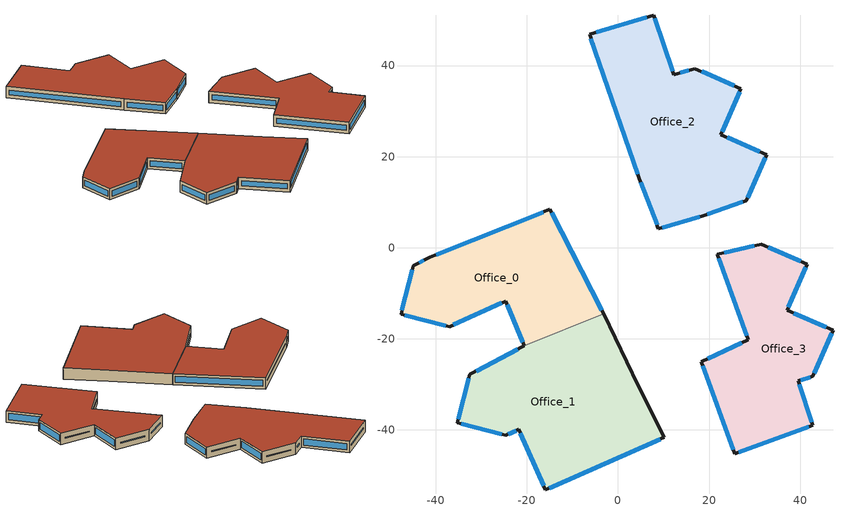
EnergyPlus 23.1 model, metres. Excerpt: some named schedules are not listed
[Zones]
Office_0
 floor outside (NECB-2020 Non-residential School/university CZ 8 Exterior Floor (Mass)): -41.37,-2.12 -14.93,8.39 -3.13,-14.47 -20.53,-21.58 -24.64,-11.73 -36.97,-17.34 -47.63,-14.63 -44.92,-3.97 z21.65
 wall outside (120mmInsulation 200mmConcrete): -3.13,-14.47 -14.93,8.39 -41.37,-2.12 -44.92,-3.97 -47.63,-14.63 -36.97,-17.34 -24.64,-11.73 -20.53,-21.58 z21.65:25.05
 wall to Office_1 (MediumOffice-1A_INT-WALLS): -20.53,-21.58 -3.13,-14.47 z21.65:25.05
 window (90.1-2019 Nonresidential CZ 0 Glazing (Operable)): -42.62,-2.77 -43.67,-3.32 z23.06:23.64; -45.14,-4.83 -47.41,-13.76 / -46.77,-14.85 -37.83,-17.12 z22.54:24.16; -36.14,-16.96 -25.47,-12.11 z22.56:24.14; -24.3,-12.54 -20.87,-20.76 z22.53:24.17; -3.5,-13.76 -14.57,7.69 z22.44:24.26; -16.43,7.8 -39.88,-1.53 z23.25:23.45
 roof outside (MediumOffice-1A_IEAD NON-RES ROOF): -41.37,-2.12 -44.92,-3.97 -47.63,-14.63 -36.97,-17.34 -24.64,-11.73 -20.53,-21.58 -3.13,-14.47 -14.93,8.39 z25.05
Office_1
 floor outside (NECB-2020 Non-residential School/university CZ 8 Exterior Floor (Mass)): -20.53,-21.58 -3.13,-14.47 4.51,-30.36 10.16,-41.62 -15.91,-53.16 -21.78,-39.9 -24.6,-41.18 -35.26,-38.47 -32.55,-27.81 z21.65
 wall outside (120mmInsulation 200mmConcrete): -20.53,-21.58 -32.55,-27.81 -35.26,-38.47 -24.6,-41.18 -21.78,-39.9 -15.91,-53.16 10.16,-41.62 z21.65:25.05; 10.16,-41.62,21.65 4.51,-30.36,21.65 -3.13,-14.47,21.65 -3.13,-14.47,25.05 4.51,-30.36,25.05 10.16,-41.62,25.05
 window (90.1-2019 Nonresidential CZ 0 Glazing (Operable)): -21.94,-22.31 -31.14,-27.08 z23.24:23.46; -32.77,-28.67 -35.04,-37.61 / -34.4,-38.69 -25.46,-40.96 z22.54:24.16; -24.06,-40.93 -22.32,-40.14 z22.25:24.45; -21.41,-40.74 -16.29,-52.32 z22.57:24.13; -15.03,-52.77 9.27,-42.02 z22.62:24.08
 roof outside (MediumOffice-1A_IEAD NON-RES ROOF): -20.53,-21.58 -32.55,-27.81 -35.26,-38.47 -24.6,-41.18 -21.78,-39.9 -15.91,-53.16 10.16,-41.62 4.51,-30.36 -3.13,-14.47 z25.05
Office_2
 floor outside (NECB-2020 Non-residential School/university CZ 8 Exterior Floor (Mass)): 8.91,4.18 4.72,15.2 -6.24,46.85 7.86,51.06 12.29,38.01 16.92,39.34 26.99,34.91 22.56,24.84 32.63,20.42 28.21,10.35 18.78,7.03 z21.65
 wall outside (120mmInsulation 200mmConcrete): 8.91,4.18 18.78,7.03 28.21,10.35 32.63,20.42 22.56,24.84 26.99,34.91 16.92,39.34 12.29,38.01 7.86,51.06 -6.24,46.85 4.72,15.2 8.91,4.18 z21.65:25.05
 window (90.1-2019 Nonresidential CZ 0 Glazing (Operable)): 9.75,4.42 17.93,6.78 / 19.6,7.32 27.38,10.06 z22.53:24.17; 28.5,11.01 32.34,19.76 / 22.85,25.51 26.7,34.25 z22.37:24.33; 31.19,21.05 24.01,24.21 / 25.54,35.55 18.37,38.71 z23.23:23.47; 15.5,38.93 13.71,38.42 z23.13:23.57; 12.05,38.72 8.1,50.35 z22.4:24.3; 6.34,50.6 -4.71,47.31 z23.24:23.46; -5.92,45.93 4.4,16.12 z22.63:24.07; 5.04,14.36 8.59,5.02 z22.55:24.15
 roof outside (MediumOffice-1A_IEAD NON-RES ROOF): 8.91,4.18 18.78,7.03 28.21,10.35 32.63,20.42 22.56,24.84 26.99,34.91 16.92,39.34 12.29,38.01 7.86,51.06 -6.24,46.85 4.72,15.2 z25.05
Office_3
 floor outside (NECB-2020 Non-residential School/university CZ 8 Exterior Floor (Mass)): 25.64,-45.21 18.34,-25.03 28.59,-20.17 21.76,-1.46 31.51,0.79 41.58,-3.64 37.15,-13.71 47.22,-18.13 42.79,-28.2 39.6,-29.25 42.79,-39.01 z21.65
 wall outside (120mmInsulation 200mmConcrete): 25.64,-45.21 42.79,-39.01 39.6,-29.25 42.79,-28.2 47.22,-18.13 37.15,-13.71 41.58,-3.64 31.51,0.79 21.76,-1.46 28.59,-20.17 18.34,-25.03 25.64,-45.21 z21.65:25.05
 window (90.1-2019 Nonresidential CZ 0 Glazing (Operable)): 26.52,-44.89 41.91,-39.33 z22.59:24.11; 42.57,-38.33 39.82,-29.93 z22.36:24.34; 40.19,-29.06 42.2,-28.4 z22.27:24.43; 43.09,-27.54 46.93,-18.8 / 37.44,-13.05 41.29,-4.3 z22.37:24.33; 45.77,-17.5 38.6,-14.34 / 40.13,-3 32.96,0.15 / 29.97,0.43 23.3,-1.11 / 27.16,-20.85 19.77,-24.35 z23.23:23.47; 22.09,-2.35 28.27,-19.28 / 18.67,-25.92 25.31,-44.31 z22.6:24.1
 roof outside (MediumOffice-1A_IEAD NON-RES ROOF): 25.64,-45.21 42.79,-39.01 39.6,-29.25 42.79,-28.2 47.22,-18.13 37.15,-13.71 41.58,-3.64 31.51,0.79 21.76,-1.46 28.59,-20.17 18.34,-25.03 z25.05
[Site:GroundTemperature:BuildingSurface]
18, 18, 18, 18, 18, 18, 18, 18, 18, 18, 18, 18
[Site:GroundReflectance]
0.2, 0.2, 0.2, 0.2, 0.2, 0.2, 0.2, 0.2, 0.2, 0.2, 0.2, 0.2
[Site:GroundReflectance:SnowModifier]
1, 1
[Site:WeatherStation]
Wind Sensor Height Above Ground {m}=10; Wind Speed Profile Exponent=0.22; Wind Speed Profile Boundary Layer Thickness {m}=370; Air Temperature Sensor Height Above Ground {m}=1.5
[SizingPeriod:WeatherFileConditionType] Use Weather File Daylight Saving Period=No; Use Weather File Rain and Snow Indicators=No
Name | Period Selection | Day Type
Extreme Summer Weather Period for Design | SummerExtreme | SummerDesignDay
Extreme Winter Weather Period for Design | WinterExtreme | WinterDesignDay
[Building]
Building: North Axis {deg}=0; Terrain=Suburbs; Loads Convergence Tolerance Value=0.04; Temperature Convergence Tolerance Value {deltaC}=0.25; Solar Distribution=FullExterior; Maximum Number of Warmup Days=30; Minimum Number of Warmup Days=7
[Construction]
120mmInsulation 200mmConcrete: XPS Board_0.12_120mmInsulation 200mmConcrete, General Concrete_0.2_120mmInsulation 200mmConcrete
MediumOffice-1A_INT-WALLS: MediumOffice-1A_1/2IN GYPSUM_0.0127_MediumOffice-1A_INT-WALLS, MediumOffice-1A_1/2IN GYPSUM_0.0127_MediumOffice-1A_INT-WALLS
NECB-2020 Non-residential School/university CZ 8 Exterior Floor (Mass): Stucco_0.025_NECB-2020 Non-residential School/university CZ 8 Exterior Floor (Mass), Mineral Wool_0.32463835042735045_NECB-2020 Non-residential School/university CZ 8 Exterior Floor (Mass), Concrete_0.102_NECB-2020 Non-residential School/university CZ 8 Exterior Floor (Mass), Carpet_0.02_NECB-2020 Non-residential School/university CZ 8 Exterior Floor (Mass)
MediumOffice-1A_IEAD NON-RES ROOF: MediumOffice-1A_ROOF MEMBRANE_0.0095_MediumOffice-1A_IEAD NON-RES ROOF, MediumOffice-1A_IEAD NONRES ROOF INSULATION_0.124663451_MediumOffice-1A_IEAD NON-RES ROOF, MediumOffice-1A_METAL DECKING_0.0015_MediumOffice-1A_IEAD NON-RES ROOF
90.1-2019 Nonresidential CZ 0 Glazing (Operable): 90.1-2019 Nonresidential CZ 0 Glazing (Operable)Window
[Material]
XPS Board_0.12_120mmInsulation 200mmConcrete: Roughness=Rough; @120mmInsulation 200mmConcrete:XPS Board-Thickness@ [m]=0.12; @120mmInsulation 200mmConcrete:XPS Board-Conductivity@ [W/m-K]=0.034; @120mmInsulation 200mmConcrete:XPS Board-Density@ [kg/m3]=35; @120mmInsulation 200mmConcrete:XPS Board-SpecificHeat@ [J/kg-K]=1400; @120mmInsulation 200mmConcrete:XPS Board-ThermalEmittance@=0.9; @120mmInsulation 200mmConcrete:XPS Board-SolarAbsorptance@=0.7; @120mmInsulation 200mmConcrete:XPS Board-VisibleAbsorptance@=0.7
General Concrete_0.2_120mmInsulation 200mmConcrete: Roughness=Rough; @120mmInsulation 200mmConcrete:General Concrete-Thickness@ [m]=0.2; @120mmInsulation 200mmConcrete:General Concrete-Conductivity@ [W/m-K]=2; @120mmInsulation 200mmConcrete:General Concrete-Density@ [kg/m3]=2400; @120mmInsulation 200mmConcrete:General Concrete-SpecificHeat@ [J/kg-K]=950; @120mmInsulation 200mmConcrete:General Concrete-ThermalEmittance@=0.9; @120mmInsulation 200mmConcrete:General Concrete-SolarAbsorptance@=0.7; @120mmInsulation 200mmConcrete:General Concrete-VisibleAbsorptance@=0.7
MediumOffice-1A_1/2IN GYPSUM_0.0127_MediumOffice-1A_INT-WALLS: Roughness=Smooth; @MediumOffice-1A_INT-WALLS:MediumOffice-1A_1/2IN GYPSUM-Thickness@ [m]=0.0127; @MediumOffice-1A_INT-WALLS:MediumOffice-1A_1/2IN GYPSUM-Conductivity@ [W/m-K]=0.16; @MediumOffice-1A_INT-WALLS:MediumOffice-1A_1/2IN GYPSUM-Density@ [kg/m3]=784.9; @MediumOffice-1A_INT-WALLS:MediumOffice-1A_1/2IN GYPSUM-SpecificHeat@ [J/kg-K]=830; @MediumOffice-1A_INT-WALLS:MediumOffice-1A_1/2IN GYPSUM-ThermalEmittance@=0.9; @MediumOffice-1A_INT-WALLS:MediumOffice-1A_1/2IN GYPSUM-SolarAbsorptance@=0.92; @MediumOffice-1A_INT-WALLS:MediumOffice-1A_1/2IN GYPSUM-VisibleAbsorptance@=0.92
Stucco_0.025_NECB-2020 Non-residential School/university CZ 8 Exterior Floor (Mass): Roughness=Smooth; @NECB-2020 Non-residential School/university CZ 8 Exterior Floor (Mass):Stucco-Thickness@ [m]=0.025; @NECB-2020 Non-residential School/university CZ 8 Exterior Floor (Mass):Stucco-Conductivity@ [W/m-K]=0.72; @NECB-2020 Non-residential School/university CZ 8 Exterior Floor (Mass):Stucco-Density@ [kg/m3]=1856; @NECB-2020 Non-residential School/university CZ 8 Exterior Floor (Mass):Stucco-SpecificHeat@ [J/kg-K]=840; @NECB-2020 Non-residential School/university CZ 8 Exterior Floor (Mass):Stucco-ThermalEmittance@=0.9; @NECB-2020 Non-residential School/university CZ 8 Exterior Floor (Mass):Stucco-SolarAbsorptance@=0.7; @NECB-2020 Non-residential School/university CZ 8 Exterior Floor (Mass):Stucco-VisibleAbsorptance@=0.7
Mineral Wool_0.32463835042735045_NECB-2020 Non-residential School/university CZ 8 Exterior Floor (Mass): Roughness=Rough; @NECB-2020 Non-residential School/university CZ 8 Exterior Floor (Mass):Mineral Wool-Thickness@ [m]=0.324638; @NECB-2020 Non-residential School/university CZ 8 Exterior Floor (Mass):Mineral Wool-Conductivity@ [W/m-K]=0.041; @NECB-2020 Non-residential School/university CZ 8 Exterior Floor (Mass):Mineral Wool-Density@ [kg/m3]=155; @NECB-2020 Non-residential School/university CZ 8 Exterior Floor (Mass):Mineral Wool-SpecificHeat@ [J/kg-K]=1130; @NECB-2020 Non-residential School/university CZ 8 Exterior Floor (Mass):Mineral Wool-ThermalEmittance@=0.9; @NECB-2020 Non-residential School/university CZ 8 Exterior Floor (Mass):Mineral Wool-SolarAbsorptance@=0.7; @NECB-2020 Non-residential School/university CZ 8 Exterior Floor (Mass):Mineral Wool-VisibleAbsorptance@=0.7
Concrete_0.102_NECB-2020 Non-residential School/university CZ 8 Exterior Floor (Mass): Roughness=Rough; @NECB-2020 Non-residential School/university CZ 8 Exterior Floor (Mass):Concrete-Thickness@ [m]=0.102; @NECB-2020 Non-residential School/university CZ 8 Exterior Floor (Mass):Concrete-Conductivity@ [W/m-K]=2; @NECB-2020 Non-residential School/university CZ 8 Exterior Floor (Mass):Concrete-Density@ [kg/m3]=2400; @NECB-2020 Non-residential School/university CZ 8 Exterior Floor (Mass):Concrete-SpecificHeat@ [J/kg-K]=950; @NECB-2020 Non-residential School/university CZ 8 Exterior Floor (Mass):Concrete-ThermalEmittance@=0.9; @NECB-2020 Non-residential School/university CZ 8 Exterior Floor (Mass):Concrete-SolarAbsorptance@=0.7; @NECB-2020 Non-residential School/university CZ 8 Exterior Floor (Mass):Concrete-VisibleAbsorptance@=0.7
Carpet_0.02_NECB-2020 Non-residential School/university CZ 8 Exterior Floor (Mass): Roughness=MediumRough; @NECB-2020 Non-residential School/university CZ 8 Exterior Floor (Mass):Carpet-Thickness@ [m]=0.02; @NECB-2020 Non-residential School/university CZ 8 Exterior Floor (Mass):Carpet-Conductivity@ [W/m-K]=0.06; @NECB-2020 Non-residential School/university CZ 8 Exterior Floor (Mass):Carpet-Density@ [kg/m3]=288; @NECB-2020 Non-residential School/university CZ 8 Exterior Floor (Mass):Carpet-SpecificHeat@ [J/kg-K]=1380; @NECB-2020 Non-residential School/university CZ 8 Exterior Floor (Mass):Carpet-ThermalEmittance@=0.9; @NECB-2020 Non-residential School/university CZ 8 Exterior Floor (Mass):Carpet-SolarAbsorptance@=0.7; @NECB-2020 Non-residential School/university CZ 8 Exterior Floor (Mass):Carpet-VisibleAbsorptance@=0.7
MediumOffice-1A_ROOF MEMBRANE_0.0095_MediumOffice-1A_IEAD NON-RES ROOF: Roughness=VeryRough; @MediumOffice-1A_IEAD NON-RES ROOF:MediumOffice-1A_ROOF MEMBRANE-Thickness@ [m]=0.0095; @MediumOffice-1A_IEAD NON-RES ROOF:MediumOffice-1A_ROOF MEMBRANE-Conductivity@ [W/m-K]=0.16; @MediumOffice-1A_IEAD NON-RES ROOF:MediumOffice-1A_ROOF MEMBRANE-Density@ [kg/m3]=1121.29; @MediumOffice-1A_IEAD NON-RES ROOF:MediumOffice-1A_ROOF MEMBRANE-SpecificHeat@ [J/kg-K]=1460; @MediumOffice-1A_IEAD NON-RES ROOF:MediumOffice-1A_ROOF MEMBRANE-ThermalEmittance@=0.9; @MediumOffice-1A_IEAD NON-RES ROOF:MediumOffice-1A_ROOF MEMBRANE-SolarAbsorptance@=0.7; @MediumOffice-1A_IEAD NON-RES ROOF:MediumOffice-1A_ROOF MEMBRANE-VisibleAbsorptance@=0.7
MediumOffice-1A_IEAD NONRES ROOF INSULATION_0.124663451_MediumOffice-1A_IEAD NON-RES ROOF: Roughness=MediumRough; @MediumOffice-1A_IEAD NON-RES ROOF:MediumOffice-1A_IEAD NONRES ROOF INSULATION-Thickness@ [m]=0.124663; @MediumOffice-1A_IEAD NON-RES ROOF:MediumOffice-1A_IEAD NONRES ROOF INSULATION-Conductivity@ [W/m-K]=0.049; @MediumOffice-1A_IEAD NON-RES ROOF:MediumOffice-1A_IEAD NONRES ROOF INSULATION-Density@ [kg/m3]=265; @MediumOffice-1A_IEAD NON-RES ROOF:MediumOffice-1A_IEAD NONRES ROOF INSULATION-SpecificHeat@ [J/kg-K]=836.8; @MediumOffice-1A_IEAD NON-RES ROOF:MediumOffice-1A_IEAD NONRES ROOF INSULATION-ThermalEmittance@=0.9; @MediumOffice-1A_IEAD NON-RES ROOF:MediumOffice-1A_IEAD NONRES ROOF INSULATION-SolarAbsorptance@=0.7; @MediumOffice-1A_IEAD NON-RES ROOF:MediumOffice-1A_IEAD NONRES ROOF INSULATION-VisibleAbsorptance@=0.7
MediumOffice-1A_METAL DECKING_0.0015_MediumOffice-1A_IEAD NON-RES ROOF: Roughness=MediumSmooth; @MediumOffice-1A_IEAD NON-RES ROOF:MediumOffice-1A_METAL DECKING-Thickness@ [m]=0.0015; @MediumOffice-1A_IEAD NON-RES ROOF:MediumOffice-1A_METAL DECKING-Conductivity@ [W/m-K]=45.006; @MediumOffice-1A_IEAD NON-RES ROOF:MediumOffice-1A_METAL DECKING-Density@ [kg/m3]=7680; @MediumOffice-1A_IEAD NON-RES ROOF:MediumOffice-1A_METAL DECKING-SpecificHeat@ [J/kg-K]=418.4; @MediumOffice-1A_IEAD NON-RES ROOF:MediumOffice-1A_METAL DECKING-ThermalEmittance@=0.9; @MediumOffice-1A_IEAD NON-RES ROOF:MediumOffice-1A_METAL DECKING-SolarAbsorptance@=0.7; @MediumOffice-1A_IEAD NON-RES ROOF:MediumOffice-1A_METAL DECKING-VisibleAbsorptance@=0.3
[WindowMaterial:SimpleGlazingSystem]
90.1-2019 Nonresidential CZ 0 Glazing (Operable)Window: @90.1-2019 Nonresidential CZ 0 Glazing (Operable)-UValue@=3.52052; @90.1-2019 Nonresidential CZ 0 Glazing (Operable)-SolarHeatGainCoefficient@=0.2; @90.1-2019 Nonresidential CZ 0 Glazing (Operable)-VisibleTransmittance@=0.22
[Zone] Rotation [deg]=0; Type=1; Multiplier=1; Zone Inside Convection Algorithm=TARP; Zone Outside Convection Algorithm=DOE-2
Name | Volume [m3] | Area [m2]
Office_0 | 2524.45 | 742.485
Office_1 | 3307.23 | 972.716
Office_2 | 3230.47 | 950.138
Office_3 | 2606.44 | 766.6
[People] OccupancySchedule=8am-6pm; Number of People Calculation Method=People/Area; PeopleDensity [person/m2]=10; Fraction Radiant=0.3; Sensible Heat Fraction=AUTOCALCULATE; Carbon Dioxide Generation Rate [m3/s-W]=3.82E-08; Enable ASHRAE 55 Comfort Warnings=No; Mean Radiant Temperature Calculation Type=ZoneAveraged; Clothing Insulation Calculation Method=DynamicClothingModelASHRAE55; Air Velocity Schedule=AirSpeed 0; Thermal Comfort Model 1 Type=AdaptiveASH55; Thermal Comfort Model 2 Type=Pierce; Thermal Comfort Model 3 Type=Fanger
Name | Zone or ZoneList | Activity Level Schedule | Work Efficiency Schedule
People Office_0 | Office_0 | Office_0PeopleActivity | Office_0WorkEfficiency
People Office_1 | Office_1 | Office_1PeopleActivity | Office_1WorkEfficiency
People Office_2 | Office_2 | Office_2PeopleActivity | Office_2WorkEfficiency
People Office_3 | Office_3 | Office_3PeopleActivity | Office_3WorkEfficiency
[ElectricEquipment] EquipmentAvailibilitySchedule=OfficeMedium BLDG_EQUIP_SCH_2013; Design Level Calculation Method=Watts/Area; EquipmentPowerDensity [W/m2]=16; Fraction Latent=0; Fraction Radiant=.2; Fraction Lost=0
Name | Zone or ZoneList
Office_0 Equipment | Office_0
Office_1 Equipment | Office_1
Office_2 Equipment | Office_2
Office_3 Equipment | Office_3
[Lights] LightsAvailibilitySchedule=AllOn; Design Level Calculation Method=Watts/Area; LightingPowerDensity [W/m2]=9.6; Return Air Fraction=0; Fraction Radiant=.42; Fraction Visible=.18; Fraction Replaceable=1
Name | Zone or ZoneList
Office_0 General lighting | Office_0
Office_1 General lighting | Office_1
Office_2 General lighting | Office_2
Office_3 General lighting | Office_3
[ZoneVentilation:WindandStackOpenArea] Opening Effectiveness=0; Effective Angle {deg}=0; Discharge Coefficient for Opening=0.6; Minimum Indoor Temperature {C}=22; Maximum Indoor Temperature {C}=100; Delta Temperature {deltaC}=1; Minimum Outdoor Temperature {C}=0; Maximum Outdoor Temperature {C}=30; Maximum Wind Speed {m/s}=40
Name | Zone | Opening Area {m2} | Opening Area Fraction Schedule | Height Difference {m}
Office_0NatVent_Buoy | Office_0 | 89.6823 | NatVentAvail_Office_0 | 0.386499
Office_1NatVent_Buoy | Office_1 | 75.9468 | NatVentAvail_Office_1 | 0.383603
Office_2NatVent_Buoy | Office_2 | 125.63 | NatVentAvail_Office_2 | 0.408337
Office_3NatVent_Buoy | Office_3 | 118.309 | NatVentAvail_Office_3 | 0.407732
[ZoneInfiltration:DesignFlowRate] Schedule=On; Design Flow Rate Calculation Method=Flow/ExteriorArea; Flow per Exterior Surface Area [m3/s-m2]=0.00056896
Office_0Infiltration: Zone or ZoneList=Office_0; @Office_0-InfiltrationConstantCoefficient@=1; @Office_0-InfiltrationTemperatureCoefficient@=0; @Office_0-InfiltrationWindVelocityCoefficient@=0; @Office_0-InfiltrationWindVelocitySquaredCoefficient@=0
Office_1Infiltration: Zone or ZoneList=Office_1; @Office_1-InfiltrationConstantCoefficient@=1; @Office_1-InfiltrationTemperatureCoefficient@=0; @Office_1-InfiltrationWindVelocityCoefficient@=0; @Office_1-InfiltrationWindVelocitySquaredCoefficient@=0
Office_2Infiltration: Zone or ZoneList=Office_2; @Office_2-InfiltrationConstantCoefficient@=1; @Office_2-InfiltrationTemperatureCoefficient@=0; @Office_2-InfiltrationWindVelocityCoefficient@=0; @Office_2-InfiltrationWindVelocitySquaredCoefficient@=0
Office_3Infiltration: Zone or ZoneList=Office_3; @Office_3-InfiltrationConstantCoefficient@=1; @Office_3-InfiltrationTemperatureCoefficient@=0; @Office_3-InfiltrationWindVelocityCoefficient@=0; @Office_3-InfiltrationWindVelocitySquaredCoefficient@=0
[Zone equipment]
Office_0: Office_0 Ideal Loads Air
Office_1: Office_1 Ideal Loads Air
Office_2: Office_2 Ideal Loads Air
Office_3: Office_3 Ideal Loads Air
[Sizing:Zone] Zone Cooling Design Supply Air Temperature Input Method=SupplyAirTemperature; Zone Cooling Design Supply Air Temperature {C}=12; Zone Heating Design Supply Air Temperature Input Method=SupplyAirTemperature; Zone Heating Design Supply Air Temperature {C}=35; Zone Cooling Design Supply Air Humidity Ratio {kgWater/kgDryAir}=0.009; Zone Heating Design Supply Air Humidity Ratio {kgWater/kgDryAir}=0.004; Zone Heating Sizing Factor=1.15; Zone Cooling Sizing Factor=1.15; Cooling Design Air Flow Method=DesignDay; Heating Design Air Flow Method=DesignDay
Name | Design Specification Outdoor Air Object
Office_0 | Office_0MinFreshAir
Office_1 | Office_1MinFreshAir
Office_2 | Office_2MinFreshAir
Office_3 | Office_3MinFreshAir
[ZoneControl:Thermostat]
Name | Zone or ZoneList | Control Type Schedule | Control 1
Office_0 Thermostat | Office_0 | Office_0_ZoneControlTypeSched | Dual Setpoint - Zone Office_0
Office_1 Thermostat | Office_1 | Office_1_ZoneControlTypeSched | Dual Setpoint - Zone Office_1
Office_2 Thermostat | Office_2 | Office_2_ZoneControlTypeSched | Dual Setpoint - Zone Office_2
Office_3 Thermostat | Office_3 | Office_3_ZoneControlTypeSched | Dual Setpoint - Zone Office_3
[ThermostatSetpoint:DualSetpoint]
Name | Heating Setpoint Temperature Schedule | Cooling Setpoint Temperature Schedule
Dual Setpoint - Zone Office_0 | Office_0Heating_SP_Sch | College HTGSETP_SCH
Dual Setpoint - Zone Office_1 | Office_1Heating_SP_Sch | Office_1Cooling_SP_Sch
Dual Setpoint - Zone Office_2 | Office_2Heating_SP_Sch | College HTGSETP_SCH
Dual Setpoint - Zone Office_3 | Office_3Heating_SP_Sch | Office_3Cooling_SP_Sch
[DesignSpecification:OutdoorAir] Outdoor Air Method=Sum; MechVentSchedule=AllOn
Office_0MinFreshAir: @Office_0-MinFreshAirPerson@ [m3/s-person]=0; @Office_0-MinFreshAirArea@ [m3/s-m2]=0
Office_1MinFreshAir: @Office_1-MinFreshAirPerson@ [m3/s-person]=0.01; @Office_1-MinFreshAirArea@ [m3/s-m2]=0.001
Office_2MinFreshAir: @Office_2-MinFreshAirPerson@ [m3/s-person]=0; @Office_2-MinFreshAirArea@ [m3/s-m2]=0
Office_3MinFreshAir: @Office_3-MinFreshAirPerson@ [m3/s-person]=0.01; @Office_3-MinFreshAirArea@ [m3/s-m2]=0.001
[Schedule:Constant]
On; AllOn: 1
AirSpeed 0: 0
Office_0PeopleActivity; Office_1PeopleActivity; Office_2PeopleActivity; Office_3PeopleActivity: Any Number, 125.28
Office_0WorkEfficiency; Office_1WorkEfficiency; Office_2WorkEfficiency; Office_3WorkEfficiency: Any Number, 0
Office_0_ZoneControlTypeSched; Office_1_ZoneControlTypeSched; Office_2_ZoneControlTypeSched; Office_3_ZoneControlTypeSched: 4
[Schedule:Year]
8am-6pm: Fraction, 8am-6pm_0, 1, 1, 12, 31
OfficeMedium BLDG_EQUIP_SCH_2013: Fraction, OfficeMedium BLDG_EQUIP_SCH_2013_0, 1, 1, 1, 7, OfficeMedium BLDG_EQUIP_SCH_2013_1, 1, 8, 1, 14, OfficeMedium BLDG_EQUIP_SCH_2013_2, 1, 15, 1, 21, OfficeMedium BLDG_EQUIP_SCH_2013_3, 1, 22, 1, 28, OfficeMedium BLDG_EQUIP_SCH_2013_4, 1, 29, 2, 4, OfficeMedium BLDG_EQUIP_SCH_2013_5, 2, 5, 2, 11, OfficeMedium BLDG_EQUIP_SCH_2013_6, 2, 12, 2, 18, OfficeMedium BLDG_EQUIP_SCH_2013_7, 2, 19, 2, 25, OfficeMedium BLDG_EQUIP_SCH_2013_8, 2, 26, 3, 4, OfficeMedium BLDG_EQUIP_SCH_2013_9, 3, 5, 3, 11, OfficeMedium BLDG_EQUIP_SCH_2013_10, 3, 12, 3, 18, OfficeMedium BLDG_EQUIP_SCH_2013_11, 3, 19, 3, 25, OfficeMedium BLDG_EQUIP_SCH_2013_12, 3, 26, 4, 1, OfficeMedium BLDG_EQUIP_SCH_2013_13, 4, 2, 4, 8, OfficeMedium BLDG_EQUIP_SCH_2013_14, 4, 9, 4, 15, OfficeMedium BLDG_EQUIP_SCH_2013_15, 4, 16, 4, 22, OfficeMedium BLDG_EQUIP_SCH_2013_16, 4, 23, 4, 29, OfficeMedium BLDG_EQUIP_SCH_2013_17, 4, 30, 5, 6, OfficeMedium BLDG_EQUIP_SCH_2013_18, 5, 7, 5, 13, OfficeMedium BLDG_EQUIP_SCH_2013_19, 5, 14, 5, 20, OfficeMedium BLDG_EQUIP_SCH_2013_20, 5, 21, 5, 27, OfficeMedium BLDG_EQUIP_SCH_2013_21, 5, 28, 6, 3, OfficeMedium BLDG_EQUIP_SCH_2013_22, 6, 4, 6, 10, OfficeMedium BLDG_EQUIP_SCH_2013_23, 6, 11, 6, 17, OfficeMedium BLDG_EQUIP_SCH_2013_24, 6, 18, 6, 24, OfficeMedium BLDG_EQUIP_SCH_2013_25, 6, 25, 7, 1, OfficeMedium BLDG_EQUIP_SCH_2013_26, 7, 2, 7, 8, OfficeMedium BLDG_EQUIP_SCH_2013_27, 7, 9, 7, 15, OfficeMedium BLDG_EQUIP_SCH_2013_28, 7, 16, 7, 22, OfficeMedium BLDG_EQUIP_SCH_2013_29, 7, 23, 7, 29, OfficeMedium BLDG_EQUIP_SCH_2013_30, 7, 30, 8, 5, OfficeMedium BLDG_EQUIP_SCH_2013_31, 8, 6, 8, 12, OfficeMedium BLDG_EQUIP_SCH_2013_32, 8, 13, 8, 19, OfficeMedium BLDG_EQUIP_SCH_2013_33, 8, 20, 8, 26, OfficeMedium BLDG_EQUIP_SCH_2013_34, 8, 27, 9, 2, OfficeMedium BLDG_EQUIP_SCH_2013_35, 9, 3, 9, 9, OfficeMedium BLDG_EQUIP_SCH_2013_36, 9, 10, 9, 16, OfficeMedium BLDG_EQUIP_SCH_2013_37, 9, 17, 9, 23, OfficeMedium BLDG_EQUIP_SCH_2013_38, 9, 24, 9, 30, OfficeMedium BLDG_EQUIP_SCH_2013_39, 10, 1, 10, 7, OfficeMedium BLDG_EQUIP_SCH_2013_40, 10, 8, 10, 14, OfficeMedium BLDG_EQUIP_SCH_2013_41, 10, 15, 10, 21, OfficeMedium BLDG_EQUIP_SCH_2013_42, 10, 22, 10, 28, OfficeMedium BLDG_EQUIP_SCH_2013_43, 10, 29, 11, 4, OfficeMedium BLDG_EQUIP_SCH_2013_44, 11, 5, 11, 11, OfficeMedium BLDG_EQUIP_SCH_2013_45, 11, 12, 11, 18, OfficeMedium BLDG_EQUIP_SCH_2013_46, 11, 19, 11, 25, OfficeMedium BLDG_EQUIP_SCH_2013_47, 11, 26, 12, 2, OfficeMedium BLDG_EQUIP_SCH_2013_48, 12, 3, 12, 9, OfficeMedium BLDG_EQUIP_SCH_2013_49, 12, 10, 12, 16, OfficeMedium BLDG_EQUIP_SCH_2013_50, 12, 17, 12, 23, OfficeMedium BLDG_EQUIP_SCH_2013_51, 12, 24, 12, 30, OfficeMedium BLDG_EQUIP_SCH_2013_52, 12, 31, 12, 31
NatVentAvail_Office_0: Fraction, NatVentAvail_Office_0_0, 1, 1, 1, 7, NatVentAvail_Office_0_1, 1, 8, 1, 14, NatVentAvail_Office_0_2, 1, 15, 1, 21, NatVentAvail_Office_0_3, 1, 22, 1, 28, NatVentAvail_Office_0_4, 1, 29, 2, 4, NatVentAvail_Office_0_5, 2, 5, 2, 11, NatVentAvail_Office_0_6, 2, 12, 2, 18, NatVentAvail_Office_0_7, 2, 19, 2, 25, NatVentAvail_Office_0_8, 2, 26, 3, 4, NatVentAvail_Office_0_9, 3, 5, 3, 11, NatVentAvail_Office_0_10, 3, 12, 3, 18, NatVentAvail_Office_0_11, 3, 19, 3, 25, NatVentAvail_Office_0_12, 3, 26, 4, 1, NatVentAvail_Office_0_13, 4, 2, 4, 8, NatVentAvail_Office_0_14, 4, 9, 4, 15, NatVentAvail_Office_0_15, 4, 16, 4, 22, NatVentAvail_Office_0_16, 4, 23, 4, 29, NatVentAvail_Office_0_17, 4, 30, 5, 6, NatVentAvail_Office_0_18, 5, 7, 5, 13, NatVentAvail_Office_0_19, 5, 14, 5, 20, NatVentAvail_Office_0_20, 5, 21, 5, 27, NatVentAvail_Office_0_21, 5, 28, 6, 3, NatVentAvail_Office_0_22, 6, 4, 6, 10, NatVentAvail_Office_0_23, 6, 11, 6, 17, NatVentAvail_Office_0_24, 6, 18, 6, 24, NatVentAvail_Office_0_25, 6, 25, 7, 1, NatVentAvail_Office_0_26, 7, 2, 7, 8, NatVentAvail_Office_0_27, 7, 9, 7, 15, NatVentAvail_Office_0_28, 7, 16, 7, 22, NatVentAvail_Office_0_29, 7, 23, 7, 29, NatVentAvail_Office_0_30, 7, 30, 8, 5, NatVentAvail_Office_0_31, 8, 6, 8, 12, NatVentAvail_Office_0_32, 8, 13, 8, 19, NatVentAvail_Office_0_33, 8, 20, 8, 26, NatVentAvail_Office_0_34, 8, 27, 9, 2, NatVentAvail_Office_0_35, 9, 3, 9, 9, NatVentAvail_Office_0_36, 9, 10, 9, 16, NatVentAvail_Office_0_37, 9, 17, 9, 23, NatVentAvail_Office_0_38, 9, 24, 9, 30, NatVentAvail_Office_0_39, 10, 1, 10, 7, NatVentAvail_Office_0_40, 10, 8, 10, 14, NatVentAvail_Office_0_41, 10, 15, 10, 21, NatVentAvail_Office_0_42, 10, 22, 10, 28, NatVentAvail_Office_0_43, 10, 29, 11, 4, NatVentAvail_Office_0_44, 11, 5, 11, 11, NatVentAvail_Office_0_45, 11, 12, 11, 18, NatVentAvail_Office_0_46, 11, 19, 11, 25, NatVentAvail_Office_0_47, 11, 26, 12, 2, NatVentAvail_Office_0_48, 12, 3, 12, 9, NatVentAvail_Office_0_49, 12, 10, 12, 16, NatVentAvail_Office_0_50, 12, 17, 12, 23, NatVentAvail_Office_0_51, 12, 24, 12, 30, NatVentAvail_Office_0_52, 12, 31, 12, 31
NatVentAvail_Office_1: Fraction, NatVentAvail_Office_1_0, 1, 1, 1, 7, NatVentAvail_Office_1_1, 1, 8, 1, 14, NatVentAvail_Office_1_2, 1, 15, 1, 21, NatVentAvail_Office_1_3, 1, 22, 1, 28, NatVentAvail_Office_1_4, 1, 29, 2, 4, NatVentAvail_Office_1_5, 2, 5, 2, 11, NatVentAvail_Office_1_6, 2, 12, 2, 18, NatVentAvail_Office_1_7, 2, 19, 2, 25, NatVentAvail_Office_1_8, 2, 26, 3, 4, NatVentAvail_Office_1_9, 3, 5, 3, 11, NatVentAvail_Office_1_10, 3, 12, 3, 18, NatVentAvail_Office_1_11, 3, 19, 3, 25, NatVentAvail_Office_1_12, 3, 26, 4, 1, NatVentAvail_Office_1_13, 4, 2, 4, 8, NatVentAvail_Office_1_14, 4, 9, 4, 15, NatVentAvail_Office_1_15, 4, 16, 4, 22, NatVentAvail_Office_1_16, 4, 23, 4, 29, NatVentAvail_Office_1_17, 4, 30, 5, 6, NatVentAvail_Office_1_18, 5, 7, 5, 13, NatVentAvail_Office_1_19, 5, 14, 5, 20, NatVentAvail_Office_1_20, 5, 21, 5, 27, NatVentAvail_Office_1_21, 5, 28, 6, 3, NatVentAvail_Office_1_22, 6, 4, 6, 10, NatVentAvail_Office_1_23, 6, 11, 6, 17, NatVentAvail_Office_1_24, 6, 18, 6, 24, NatVentAvail_Office_1_25, 6, 25, 7, 1, NatVentAvail_Office_1_26, 7, 2, 7, 8, NatVentAvail_Office_1_27, 7, 9, 7, 15, NatVentAvail_Office_1_28, 7, 16, 7, 22, NatVentAvail_Office_1_29, 7, 23, 7, 29, NatVentAvail_Office_1_30, 7, 30, 8, 5, NatVentAvail_Office_1_31, 8, 6, 8, 12, NatVentAvail_Office_1_32, 8, 13, 8, 19, NatVentAvail_Office_1_33, 8, 20, 8, 26, NatVentAvail_Office_1_34, 8, 27, 9, 2, NatVentAvail_Office_1_35, 9, 3, 9, 9, NatVentAvail_Office_1_36, 9, 10, 9, 16, NatVentAvail_Office_1_37, 9, 17, 9, 23, NatVentAvail_Office_1_38, 9, 24, 9, 30, NatVentAvail_Office_1_39, 10, 1, 10, 7, NatVentAvail_Office_1_40, 10, 8, 10, 14, NatVentAvail_Office_1_41, 10, 15, 10, 21, NatVentAvail_Office_1_42, 10, 22, 10, 28, NatVentAvail_Office_1_43, 10, 29, 11, 4, NatVentAvail_Office_1_44, 11, 5, 11, 11, NatVentAvail_Office_1_45, 11, 12, 11, 18, NatVentAvail_Office_1_46, 11, 19, 11, 25, NatVentAvail_Office_1_47, 11, 26, 12, 2, NatVentAvail_Office_1_48, 12, 3, 12, 9, NatVentAvail_Office_1_49, 12, 10, 12, 16, NatVentAvail_Office_1_50, 12, 17, 12, 23, NatVentAvail_Office_1_51, 12, 24, 12, 30, NatVentAvail_Office_1_52, 12, 31, 12, 31
NatVentAvail_Office_2: Fraction, NatVentAvail_Office_2_0, 1, 1, 1, 7, NatVentAvail_Office_2_1, 1, 8, 1, 14, NatVentAvail_Office_2_2, 1, 15, 1, 21, NatVentAvail_Office_2_3, 1, 22, 1, 28, NatVentAvail_Office_2_4, 1, 29, 2, 4, NatVentAvail_Office_2_5, 2, 5, 2, 11, NatVentAvail_Office_2_6, 2, 12, 2, 18, NatVentAvail_Office_2_7, 2, 19, 2, 25, NatVentAvail_Office_2_8, 2, 26, 3, 4, NatVentAvail_Office_2_9, 3, 5, 3, 11, NatVentAvail_Office_2_10, 3, 12, 3, 18, NatVentAvail_Office_2_11, 3, 19, 3, 25, NatVentAvail_Office_2_12, 3, 26, 4, 1, NatVentAvail_Office_2_13, 4, 2, 4, 8, NatVentAvail_Office_2_14, 4, 9, 4, 15, NatVentAvail_Office_2_15, 4, 16, 4, 22, NatVentAvail_Office_2_16, 4, 23, 4, 29, NatVentAvail_Office_2_17, 4, 30, 5, 6, NatVentAvail_Office_2_18, 5, 7, 5, 13, NatVentAvail_Office_2_19, 5, 14, 5, 20, NatVentAvail_Office_2_20, 5, 21, 5, 27, NatVentAvail_Office_2_21, 5, 28, 6, 3, NatVentAvail_Office_2_22, 6, 4, 6, 10, NatVentAvail_Office_2_23, 6, 11, 6, 17, NatVentAvail_Office_2_24, 6, 18, 6, 24, NatVentAvail_Office_2_25, 6, 25, 7, 1, NatVentAvail_Office_2_26, 7, 2, 7, 8, NatVentAvail_Office_2_27, 7, 9, 7, 15, NatVentAvail_Office_2_28, 7, 16, 7, 22, NatVentAvail_Office_2_29, 7, 23, 7, 29, NatVentAvail_Office_2_30, 7, 30, 8, 5, NatVentAvail_Office_2_31, 8, 6, 8, 12, NatVentAvail_Office_2_32, 8, 13, 8, 19, NatVentAvail_Office_2_33, 8, 20, 8, 26, NatVentAvail_Office_2_34, 8, 27, 9, 2, NatVentAvail_Office_2_35, 9, 3, 9, 9, NatVentAvail_Office_2_36, 9, 10, 9, 16, NatVentAvail_Office_2_37, 9, 17, 9, 23, NatVentAvail_Office_2_38, 9, 24, 9, 30, NatVentAvail_Office_2_39, 10, 1, 10, 7, NatVentAvail_Office_2_40, 10, 8, 10, 14, NatVentAvail_Office_2_41, 10, 15, 10, 21, NatVentAvail_Office_2_42, 10, 22, 10, 28, NatVentAvail_Office_2_43, 10, 29, 11, 4, NatVentAvail_Office_2_44, 11, 5, 11, 11, NatVentAvail_Office_2_45, 11, 12, 11, 18, NatVentAvail_Office_2_46, 11, 19, 11, 25, NatVentAvail_Office_2_47, 11, 26, 12, 2, NatVentAvail_Office_2_48, 12, 3, 12, 9, NatVentAvail_Office_2_49, 12, 10, 12, 16, NatVentAvail_Office_2_50, 12, 17, 12, 23, NatVentAvail_Office_2_51, 12, 24, 12, 30, NatVentAvail_Office_2_52, 12, 31, 12, 31
NatVentAvail_Office_3: Fraction, NatVentAvail_Office_3_0, 1, 1, 1, 7, NatVentAvail_Office_3_1, 1, 8, 1, 14, NatVentAvail_Office_3_2, 1, 15, 1, 21, NatVentAvail_Office_3_3, 1, 22, 1, 28, NatVentAvail_Office_3_4, 1, 29, 2, 4, NatVentAvail_Office_3_5, 2, 5, 2, 11, NatVentAvail_Office_3_6, 2, 12, 2, 18, NatVentAvail_Office_3_7, 2, 19, 2, 25, NatVentAvail_Office_3_8, 2, 26, 3, 4, NatVentAvail_Office_3_9, 3, 5, 3, 11, NatVentAvail_Office_3_10, 3, 12, 3, 18, NatVentAvail_Office_3_11, 3, 19, 3, 25, NatVentAvail_Office_3_12, 3, 26, 4, 1, NatVentAvail_Office_3_13, 4, 2, 4, 8, NatVentAvail_Office_3_14, 4, 9, 4, 15, NatVentAvail_Office_3_15, 4, 16, 4, 22, NatVentAvail_Office_3_16, 4, 23, 4, 29, NatVentAvail_Office_3_17, 4, 30, 5, 6, NatVentAvail_Office_3_18, 5, 7, 5, 13, NatVentAvail_Office_3_19, 5, 14, 5, 20, NatVentAvail_Office_3_20, 5, 21, 5, 27, NatVentAvail_Office_3_21, 5, 28, 6, 3, NatVentAvail_Office_3_22, 6, 4, 6, 10, NatVentAvail_Office_3_23, 6, 11, 6, 17, NatVentAvail_Office_3_24, 6, 18, 6, 24, NatVentAvail_Office_3_25, 6, 25, 7, 1, NatVentAvail_Office_3_26, 7, 2, 7, 8, NatVentAvail_Office_3_27, 7, 9, 7, 15, NatVentAvail_Office_3_28, 7, 16, 7, 22, NatVentAvail_Office_3_29, 7, 23, 7, 29, NatVentAvail_Office_3_30, 7, 30, 8, 5, NatVentAvail_Office_3_31, 8, 6, 8, 12, NatVentAvail_Office_3_32, 8, 13, 8, 19, NatVentAvail_Office_3_33, 8, 20, 8, 26, NatVentAvail_Office_3_34, 8, 27, 9, 2, NatVentAvail_Office_3_35, 9, 3, 9, 9, NatVentAvail_Office_3_36, 9, 10, 9, 16, NatVentAvail_Office_3_37, 9, 17, 9, 23, NatVentAvail_Office_3_38, 9, 24, 9, 30, NatVentAvail_Office_3_39, 10, 1, 10, 7, NatVentAvail_Office_3_40, 10, 8, 10, 14, NatVentAvail_Office_3_41, 10, 15, 10, 21, NatVentAvail_Office_3_42, 10, 22, 10, 28, NatVentAvail_Office_3_43, 10, 29, 11, 4, NatVentAvail_Office_3_44, 11, 5, 11, 11, NatVentAvail_Office_3_45, 11, 12, 11, 18, NatVentAvail_Office_3_46, 11, 19, 11, 25, NatVentAvail_Office_3_47, 11, 26, 12, 2, NatVentAvail_Office_3_48, 12, 3, 12, 9, NatVentAvail_Office_3_49, 12, 10, 12, 16, NatVentAvail_Office_3_50, 12, 17, 12, 23, NatVentAvail_Office_3_51, 12, 24, 12, 30, NatVentAvail_Office_3_52, 12, 31, 12, 31
[Schedule:Week:Daily]
8am-6pm_0: e16f0ea5-e168-45ca-840e-31d743fa03c7, e16f0ea5-e168-45ca-840e-31d743fa03c7, e16f0ea5-e168-45ca-840e-31d743fa03c7, e16f0ea5-e168-45ca-840e-31d743fa03c7, e16f0ea5-e168-45ca-840e-31d743fa03c7, e16f0ea5-e168-45ca-840e-31d743fa03c7, e16f0ea5-e168-45ca-840e-31d743fa03c7, e16f0ea5-e168-45ca-840e-31d743fa03c7, e16f0ea5-e168-45ca-840e-31d743fa03c7, e16f0ea5-e168-45ca-840e-31d743fa03c7, e16f0ea5-e168-45ca-840e-31d743fa03c7, e16f0ea5-e168-45ca-840e-31d743fa03c7
OfficeMedium BLDG_EQUIP_SCH_2013_0; OfficeMedium BLDG_EQUIP_SCH_2013_1; OfficeMedium BLDG_EQUIP_SCH_2013_2; OfficeMedium BLDG_EQUIP_SCH_2013_3; OfficeMedium BLDG_EQUIP_SCH_2013_4; OfficeMedium BLDG_EQUIP_SCH_2013_5; OfficeMedium BLDG_EQUIP_SCH_2013_6; OfficeMedium BLDG_EQUIP_SCH_2013_7; OfficeMedium BLDG_EQUIP_SCH_2013_8; OfficeMedium BLDG_EQUIP_SCH_2013_9; OfficeMedium BLDG_EQUIP_SCH_2013_10; OfficeMedium BLDG_EQUIP_SCH_2013_11; OfficeMedium BLDG_EQUIP_SCH_2013_12; OfficeMedium BLDG_EQUIP_SCH_2013_13; OfficeMedium BLDG_EQUIP_SCH_2013_14; OfficeMedium BLDG_EQUIP_SCH_2013_15; OfficeMedium BLDG_EQUIP_SCH_2013_16; OfficeMedium BLDG_EQUIP_SCH_2013_17; OfficeMedium BLDG_EQUIP_SCH_2013_18; OfficeMedium BLDG_EQUIP_SCH_2013_19; OfficeMedium BLDG_EQUIP_SCH_2013_20; OfficeMedium BLDG_EQUIP_SCH_2013_21; OfficeMedium BLDG_EQUIP_SCH_2013_22; OfficeMedium BLDG_EQUIP_SCH_2013_23; OfficeMedium BLDG_EQUIP_SCH_2013_24; OfficeMedium BLDG_EQUIP_SCH_2013_25; OfficeMedium BLDG_EQUIP_SCH_2013_26; OfficeMedium BLDG_EQUIP_SCH_2013_27; OfficeMedium BLDG_EQUIP_SCH_2013_28; OfficeMedium BLDG_EQUIP_SCH_2013_29; OfficeMedium BLDG_EQUIP_SCH_2013_30; OfficeMedium BLDG_EQUIP_SCH_2013_31; OfficeMedium BLDG_EQUIP_SCH_2013_32; OfficeMedium BLDG_EQUIP_SCH_2013_33; OfficeMedium BLDG_EQUIP_SCH_2013_34; OfficeMedium BLDG_EQUIP_SCH_2013_35; OfficeMedium BLDG_EQUIP_SCH_2013_36; OfficeMedium BLDG_EQUIP_SCH_2013_37; OfficeMedium BLDG_EQUIP_SCH_2013_38; OfficeMedium BLDG_EQUIP_SCH_2013_39; OfficeMedium BLDG_EQUIP_SCH_2013_40; OfficeMedium BLDG_EQUIP_SCH_2013_41; OfficeMedium BLDG_EQUIP_SCH_2013_42; OfficeMedium BLDG_EQUIP_SCH_2013_43; OfficeMedium BLDG_EQUIP_SCH_2013_44; OfficeMedium BLDG_EQUIP_SCH_2013_45; OfficeMedium BLDG_EQUIP_SCH_2013_46; OfficeMedium BLDG_EQUIP_SCH_2013_47; OfficeMedium BLDG_EQUIP_SCH_2013_48; OfficeMedium BLDG_EQUIP_SCH_2013_49; OfficeMedium BLDG_EQUIP_SCH_2013_50; OfficeMedium BLDG_EQUIP_SCH_2013_51: d9c27216-81f3-42ce-a89a-473a2fb8d8b3, d9c27216-81f3-42ce-a89a-473a2fb8d8b3, d9c27216-81f3-42ce-a89a-473a2fb8d8b3, d9c27216-81f3-42ce-a89a-473a2fb8d8b3, d9c27216-81f3-42ce-a89a-473a2fb8d8b3, d9c27216-81f3-42ce-a89a-473a2fb8d8b3, 9cb143eb-364e-40b5-8d3c-7bee0478c47d, d9c27216-81f3-42ce-a89a-473a2fb8d8b3, d9c27216-81f3-42ce-a89a-473a2fb8d8b3, d9c27216-81f3-42ce-a89a-473a2fb8d8b3, d9c27216-81f3-42ce-a89a-473a2fb8d8b3, d9c27216-81f3-42ce-a89a-473a2fb8d8b3
OfficeMedium BLDG_EQUIP_SCH_2013_52: d9c27216-81f3-42ce-a89a-473a2fb8d8b3, d9c27216-81f3-42ce-a89a-473a2fb8d8b3, d9c27216-81f3-42ce-a89a-473a2fb8d8b3, d9c27216-81f3-42ce-a89a-473a2fb8d8b3, d9c27216-81f3-42ce-a89a-473a2fb8d8b3, d9c27216-81f3-42ce-a89a-473a2fb8d8b3, d9c27216-81f3-42ce-a89a-473a2fb8d8b3, d9c27216-81f3-42ce-a89a-473a2fb8d8b3, d9c27216-81f3-42ce-a89a-473a2fb8d8b3, d9c27216-81f3-42ce-a89a-473a2fb8d8b3, d9c27216-81f3-42ce-a89a-473a2fb8d8b3, d9c27216-81f3-42ce-a89a-473a2fb8d8b3
NatVentAvail_Office_0_0: b41ef2ad-2251-48b7-a2bf-73a69954deca, 37865db1-b853-40eb-b1ad-43f7b63890f0, 968ff23b-8f6c-4616-a063-9af297a5e97d, 06e7ae95-3bac-4a8a-8659-2ae1df7e2a6b, 5cc6ac4b-17d8-427c-8ee0-3a51d72137a7, 80e8ecdf-a2a4-4d6f-836a-0e72d5a594c4, 79e09919-1b2c-4a93-b568-498cb88ffd20, b41ef2ad-2251-48b7-a2bf-73a69954deca, b41ef2ad-2251-48b7-a2bf-73a69954deca, b41ef2ad-2251-48b7-a2bf-73a69954deca, b41ef2ad-2251-48b7-a2bf-73a69954deca, b41ef2ad-2251-48b7-a2bf-73a69954deca
NatVentAvail_Office_0_1: 08f69f2d-d2d2-4378-8eab-f1c7a725ee63, 00044191-def7-4372-85b2-51308e92a84c, 9bc7699b-444e-43d3-8996-0037e1f6079f, 6e0c0497-24a2-404c-bb62-bf044892a370, d856e932-1150-4d3f-ab23-dfecc027bd83, 5a76e2da-915c-463b-9c8b-e4bed1e4f7c6, dfece999-4111-4d0c-b1a3-8e5538280c20, 08f69f2d-d2d2-4378-8eab-f1c7a725ee63, 08f69f2d-d2d2-4378-8eab-f1c7a725ee63, 08f69f2d-d2d2-4378-8eab-f1c7a725ee63, 08f69f2d-d2d2-4378-8eab-f1c7a725ee63, 08f69f2d-d2d2-4378-8eab-f1c7a725ee63
NatVentAvail_Office_0_2: eb8a64f2-72bc-48e4-9cb9-e229aae9f6d9, 24e0a449-e6b4-47c5-aa92-1e7071c5d9eb, d856e932-1150-4d3f-ab23-dfecc027bd83, f24c4d9e-6439-4d4f-a219-8dfbf769aeee, 37865db1-b853-40eb-b1ad-43f7b63890f0, 9e092c85-9ac2-4b8e-b518-6667f85e006a, 88b81957-05a1-4893-929d-3d2cb44020a5, eb8a64f2-72bc-48e4-9cb9-e229aae9f6d9, eb8a64f2-72bc-48e4-9cb9-e229aae9f6d9, eb8a64f2-72bc-48e4-9cb9-e229aae9f6d9, eb8a64f2-72bc-48e4-9cb9-e229aae9f6d9, eb8a64f2-72bc-48e4-9cb9-e229aae9f6d9
NatVentAvail_Office_0_3: 33fac932-e935-4fc3-b83d-3903b87803e9, f520973a-a5cf-44f2-b548-e115fa126308, ce14a747-ff51-489c-9308-0746f7dc20d5, c49454a5-d834-42a1-aae3-b6c62b7e7cd6, 15dbe66b-f127-4a26-b746-2cde66c9f4d7, b41ef2ad-2251-48b7-a2bf-73a69954deca, c69c14dd-0594-4ee2-a411-fe0fc6dd1287, 33fac932-e935-4fc3-b83d-3903b87803e9, 33fac932-e935-4fc3-b83d-3903b87803e9, 33fac932-e935-4fc3-b83d-3903b87803e9, 33fac932-e935-4fc3-b83d-3903b87803e9, 33fac932-e935-4fc3-b83d-3903b87803e9
NatVentAvail_Office_0_4: e9e824a6-5837-4e31-bb9c-5aeda3631211, af9b11b2-8e1c-44e4-ac64-645745a7ea09, a47aa619-1ddc-4bc5-aea1-1dc68f6c49d3, b701ccfd-53f4-4fa8-a243-fec69ce27a9f, bf03cfcb-678f-42b0-bb0c-da927657097e, 93040a29-5424-4514-a755-2abc91142b7c, af9b11b2-8e1c-44e4-ac64-645745a7ea09, e9e824a6-5837-4e31-bb9c-5aeda3631211, e9e824a6-5837-4e31-bb9c-5aeda3631211, e9e824a6-5837-4e31-bb9c-5aeda3631211, e9e824a6-5837-4e31-bb9c-5aeda3631211, e9e824a6-5837-4e31-bb9c-5aeda3631211
NatVentAvail_Office_0_5: 1e007fc8-aa64-46c8-80c4-ccd654906f5c, f8a37e59-589e-41bf-bfe6-0c7affda2601, ad710db5-1450-4bc4-a72b-de62597982ef, 998e3efb-e304-4013-afb1-82bb7d897dee, 11b53bc9-f2f0-4815-929e-b588cbce7ddc, 350f00e0-a3dc-4fd9-bfcc-e2a7f376e617, ae0cf3db-1edd-4aa3-b367-ef8e4400ed01, 1e007fc8-aa64-46c8-80c4-ccd654906f5c, 1e007fc8-aa64-46c8-80c4-ccd654906f5c, 1e007fc8-aa64-46c8-80c4-ccd654906f5c, 1e007fc8-aa64-46c8-80c4-ccd654906f5c, 1e007fc8-aa64-46c8-80c4-ccd654906f5c
NatVentAvail_Office_0_6: 7e359e51-8d17-4a74-8fa8-8849b0da16aa, da15d3b4-f724-4184-a9b7-acd7eef5625d, c711cafa-1e60-4a25-aca3-a9e198d816d5, d4f0b979-386e-4265-820a-ca2b903ad2fa, bb0b5ae5-07f9-4639-883c-9f8504f7d1c3, 0c172a3f-1747-4a10-b977-07820572c899, 83117c93-0ab4-49f2-8c2a-d70ab6a825d5, 7e359e51-8d17-4a74-8fa8-8849b0da16aa, 7e359e51-8d17-4a74-8fa8-8849b0da16aa, 7e359e51-8d17-4a74-8fa8-8849b0da16aa, 7e359e51-8d17-4a74-8fa8-8849b0da16aa, 7e359e51-8d17-4a74-8fa8-8849b0da16aa
NatVentAvail_Office_0_7: 204d07fb-7aa5-4e9d-ab8d-ea8eab533a0d, 267a9742-eae2-4772-839a-e0d9ccfd2c3a, 1dcaaa5d-a74f-408b-9eb7-7c3f07057d4a, 93abb99b-62f4-4656-b8e4-cb0fac3dc5a4, 37d5f472-778a-450f-94a6-e0d43a1e7b8f, e7bf0b4d-7e3e-4a30-99e2-b7b21d862711, a886f4c0-071f-435f-9ca0-12bf76759225, 204d07fb-7aa5-4e9d-ab8d-ea8eab533a0d, 204d07fb-7aa5-4e9d-ab8d-ea8eab533a0d, 204d07fb-7aa5-4e9d-ab8d-ea8eab533a0d, 204d07fb-7aa5-4e9d-ab8d-ea8eab533a0d, 204d07fb-7aa5-4e9d-ab8d-ea8eab533a0d
NatVentAvail_Office_0_8: cc6e5776-8575-431c-b171-f9e8167379c1, 8347dac1-c3eb-48d0-bc6e-f96cbaa222c1, 91fd60a6-8018-4c61-8f5b-463897f06adb, ee7976bd-445e-4819-8c77-e5ddb6109e34, 692b4f67-746e-4ad1-810d-b56766781ec5, 6c026945-39f7-4558-af09-017195313e1d, f85f37b8-ef8b-4591-8dfc-7eaf04eb5984, cc6e5776-8575-431c-b171-f9e8167379c1, cc6e5776-8575-431c-b171-f9e8167379c1, cc6e5776-8575-431c-b171-f9e8167379c1, cc6e5776-8575-431c-b171-f9e8167379c1, cc6e5776-8575-431c-b171-f9e8167379c1
NatVentAvail_Office_0_9: a475cd19-f83e-49f9-be4f-98f7bcc9f62f, ca2bcfbe-7975-4e80-9001-c5ff198bd404, f85f37b8-ef8b-4591-8dfc-7eaf04eb5984, 56a717da-1b9e-4a8b-8a82-b3ae8a7cccd6, 7ffa13a6-f7c7-4743-9317-d6811d44bb13, cfa1c998-0a10-433b-bf98-3036c21d47e7, 8926e1e8-cbdc-4f30-96b8-0f827b385b70, a475cd19-f83e-49f9-be4f-98f7bcc9f62f, a475cd19-f83e-49f9-be4f-98f7bcc9f62f, a475cd19-f83e-49f9-be4f-98f7bcc9f62f, a475cd19-f83e-49f9-be4f-98f7bcc9f62f, a475cd19-f83e-49f9-be4f-98f7bcc9f62f
NatVentAvail_Office_0_10: e93ad3f9-eecd-4c87-87ca-ac7fe6f1fd3e, f85f37b8-ef8b-4591-8dfc-7eaf04eb5984, a1567676-0e5a-4245-bac2-276611674a98, 935c1424-2710-4ee8-a80f-78d6882730d7, b3b61fd6-75ee-490a-9d25-31e9b028dee8, 0fb8ba50-d555-47e2-967b-43bf3e14a617, 382fafbf-5fe0-452e-a8db-ba64b1a9eb23, e93ad3f9-eecd-4c87-87ca-ac7fe6f1fd3e, e93ad3f9-eecd-4c87-87ca-ac7fe6f1fd3e, e93ad3f9-eecd-4c87-87ca-ac7fe6f1fd3e, e93ad3f9-eecd-4c87-87ca-ac7fe6f1fd3e, e93ad3f9-eecd-4c87-87ca-ac7fe6f1fd3e
